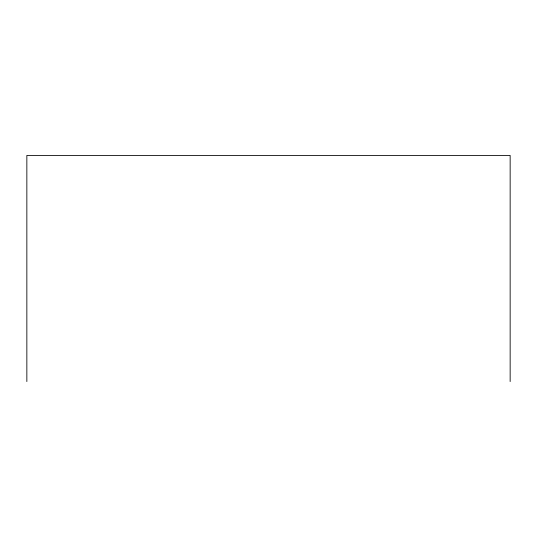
<?xml version="1.0" encoding="UTF-8"?>
<svg xmlns="http://www.w3.org/2000/svg" width="537" height="537" viewBox="0 0 537 537"><rect width="100%" height="100%" fill="white"/><g stroke="black" fill="none" stroke-linecap="round" stroke-linejoin="round"><path stroke-width="0.81" d="M510.15 381.565L510.15 155.435L26.85 155.435L26.85 381.565"/></g></svg>
